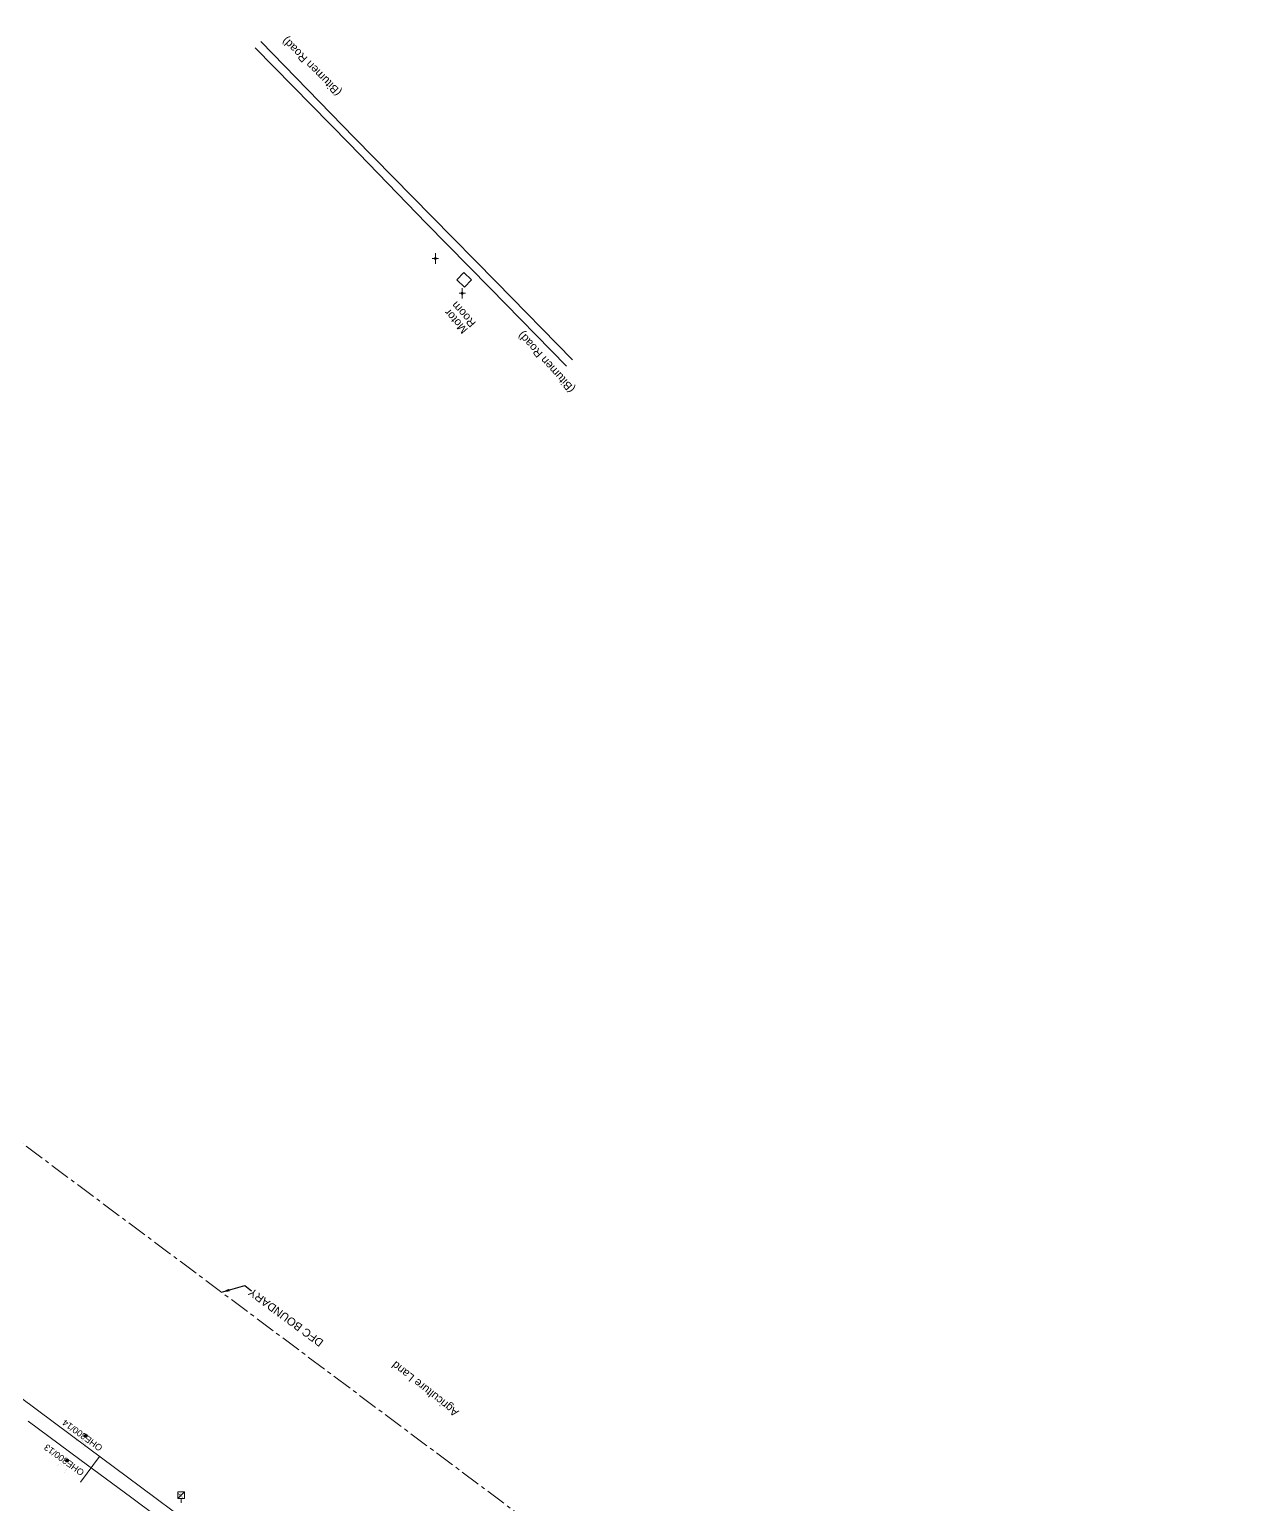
# Model space of a CAD drawing. Header units: metres. Extents: x 643730 to 647118, y 3378068 to 3380809.
# Drawn here: x 644459.1 to 644839.7, y 3380026.9 to 3380487.7 of the extents above; entities that cross this region are included whole.
import ezdxf
from ezdxf.enums import TextEntityAlignment as Align

# ---------------------------------------------------------------- set-up
doc = ezdxf.new("R2010")
doc.units = ezdxf.units.M
doc.header["$MEASUREMENT"] = 0
doc.linetypes.add('CENTER', pattern=[2, 1.25, -0.25, 0.25, -0.25])
for name, color, linetype, lineweight in [('Bore', 8, 'Continuous', 0), ('Commercial Building Pucca', 251, 'Continuous', 0), ('DFCC BOUNDARY', 6, 'CENTER', 0), ('Existing Chainage', 7, 'Continuous', 0), ('Existing IR Track', 143, 'Continuous', 0), ('OHE MAST', 8, 'Continuous', 0), ('Side Details', 251, 'Continuous', 0), ('Subroad Edge', 34, 'Continuous', 0), ('Text', 251, 'Continuous', 0), ('WL', 7, 'Continuous', 0)]:
    doc.layers.add(name, color=color, linetype=linetype, lineweight=lineweight)
doc.styles.add('CUT-FILL', font='cut-fill.shx', dxfattribs={"height": 2})
doc.styles.get("Standard").update_dxf_attribs({"font": 'arial.ttf'})
doc.styles.add('Text', font='arial.ttf', dxfattribs={"height": 2})
doc.dimstyles.new('ISO-25', dxfattribs={"dimtxt": 2.5, "dimasz": 2.5, "dimexe": 1.25, "dimexo": 0.625, "dimtad": 1, "dimtxsty": 'Standard', "dimcen": 2.5, "dimadec": 0, "dimazin": 0, "dimtfac": 1, "dimtmove": 0, "dimatfit": 3, "dimfxl": 1, "dimarcsym": 0})

# ---------------------------------------------------------------- blocks, each defined once
blk = doc.blocks.new('BORE')
at = {"ltscale": 0.5}
for q in [(-0.99, 0), (0, 1.64), (0.99, 0), (0, -1.64)]:
    blk.add_line((0, 0), q, dxfattribs=at)
blk.add_circle((0, 0), 0.328, dxfattribs=at)
blk = doc.blocks.new('WL')
at = {"layer": 'WL'}
for p, q in [((1.07, 3.42), (-1.06, 3.42)), ((-1.06, 3.42), (-1.06, 1.29)), ((-1.06, 1.29), (1.07, 1.29)), ((0, 1.29), (0, 0)), ((1.07, 1.29), (1.07, 3.42))]:
    blk.add_line(p, q, dxfattribs=at)
at = {"layer": 'WL', "flags": 128}
blk.add_lwpolyline([(-1.06, 1.29), (1.07, 3.42)], dxfattribs=at)
at = {"layer": 'WL', "char_height": 0.739, "attachment_point": 7, "rotation": 180, "line_spacing_factor": 0.6, "style": 'CUT-FILL'}
for s, insert in [('W', (-0.02, 2.94)), ('L', (0.5, 1.93))]:
    blk.add_mtext(s, dxfattribs=dict(at, insert=insert))
blk = doc.blocks.new('OHE MAST')
h = blk.add_hatch(color=256)
edge = h.paths.add_edge_path()
edge.add_arc((0, 0), 0.514, 0, 360)
at = {"const_width": 0.01, "flags": 128}
for points in [[(1.5, 3.5), (1.5, 2), (-1.5, 2), (-1.5, 3.5)], [(0, 2), (0, 0)]]:
    blk.add_lwpolyline(points, dxfattribs=at)
blk.add_circle((0, 0), 0.514)

msp = doc.modelspace()

# ---------------------------------------------------------------- linework, layer by layer
at = {"layer": 'Commercial Building Pucca', "linetype": 'Continuous', "flags": 128}
msp.add_lwpolyline([(644594.6406, 3380411.7854), (644592.4587, 3380409.4772), (644594.8333, 3380407.127), (644597.0157, 3380409.4358), (644594.6406, 3380411.7854)], close=True, dxfattribs=at)
at = {"layer": 'DFCC BOUNDARY', "ltscale": 5, "flags": 128}
msp.add_lwpolyline([(644839.659, 3379853.9203), (644799.5441, 3379883.7664), (644759.067, 3379913.46), (644719.0126, 3379943.3882), (644639.0378, 3380003.3297), (644599.0819, 3380033.3284), (644479.0036, 3380123.1209), (644438.8282, 3380153.1361), (644398.771, 3380183.0605), (644358.6681, 3380212.8501), (644198.015, 3380332.0525), (644157.8811, 3380361.8733), (644117.7416, 3380391.7282), (644077.6627, 3380421.6234), (644038.4538, 3380451.287), (644001.034, 3380484.6868), (644003.2264, 3380487.6601)], dxfattribs=at)
at = {"layer": 'Existing Chainage', "color": 7, "linetype": 'Continuous', "lineweight": 13, "flags": 128}
msp.add_lwpolyline([(644474.9608, 3380033.8866), (644480.9276, 3380041.9114)], dxfattribs=at)
at = {"layer": 'Existing IR Track', "flags": 128}
for points in [[(644508.8176, 3380021.1786), (644493.7169, 3380032.4019), (644477.4565, 3380044.4923), (644461.0875, 3380056.6633), (644446.3956, 3380067.6012)], [(644506.1779, 3380017.6262), (644490.9801, 3380028.9099), (644474.7866, 3380040.8979), (644458.5882, 3380052.8895)]]:
    msp.add_lwpolyline(points, dxfattribs=at)
at = {"layer": 'Subroad Edge', "linetype": 'Continuous', "flags": 128}
for points in [[(644531.2348, 3380483.8861), (644560.5798, 3380453.7849), (644584.6479, 3380429.2473), (644604.7653, 3380408.8801), (644628.6245, 3380384.4638)], [(644529.4738, 3380481.8885), (644558.8731, 3380452.0551), (644582.9426, 3380427.1406), (644602.8669, 3380406.9041), (644626.6856, 3380382.437)]]:
    msp.add_lwpolyline(points, dxfattribs=at)

# ---------------------------------------------------------------- block references
at = {"layer": 'Bore', "linetype": 'Continuous'}
for p in [(644585.772, 3380416.137), (644594.168, 3380405.24)]:
    msp.add_blockref('BORE', p, dxfattribs=at)
at = {"layer": 'OHE MAST', "color": 2, "rotation": 143.3908318566117}
for p in [(644476.624, 3380048.287), (644470.788, 3380040.573)]:
    msp.add_blockref('OHE MAST', p, dxfattribs=at)
at = {"layer": 'WL', "linetype": 'Continuous'}
msp.add_blockref('WL', (644506.38, 3380027.413), dxfattribs=at)

# ---------------------------------------------------------------- texts
at = {"layer": 'DFCC BOUNDARY', "linetype": 'Continuous', "ltscale": 5}
msp.add_text('DFC BOUNDARY', height=2.5, rotation=143.5, dxfattribs=at).set_placement((644527.881, 3380093.5968), align=Align.MIDDLE_RIGHT)
at = {"layer": 'OHE MAST'}
for s, p in [('OHE300/14', (644470.2589, 3380053.5771)), ('OHE300/13', (644464.5416, 3380045.8772))]:
    msp.add_text(s, height=2, rotation=144, dxfattribs=at).set_placement(p, align=Align.RIGHT)
at = {"layer": 'Side Details'}
msp.add_text('Agriculture Land', height=2.5, rotation=141.549077, dxfattribs=at).set_placement((644593.2955, 3380056.0348))
at = {"layer": 'Subroad Edge', "linetype": 'Continuous', "style": 'Text'}
for rotation, p in [(135.020398, (644556.6351, 3380468.31)), (132.215416, (644629.5085, 3380375.4923))]:
    msp.add_text('(Bitumen Road)', height=2.5, rotation=rotation, dxfattribs=at).set_placement(p)
at = {"layer": 'Text', "style": 'Text'}
for s, p in [('Room', (644598.6082, 3380396.0275)), ('Motor', (644596.0697, 3380393.9756))]:
    msp.add_text(s, height=2.5, rotation=131.702815, dxfattribs=at).set_placement(p)

# ---------------------------------------------------------------- leaders
at = {"layer": 'DFCC BOUNDARY', "linetype": 'Continuous', "lineweight": 0, "ltscale": 5}
msp.add_leader([(644519.046, 3380093.1779), (644526.2765, 3380095.2547), (644528.3722, 3380093.5773)], dimstyle='ISO-25', override={"dimtxt": 3, "dimtad": 0, "dimdec": 3, "dimzin": 2, "dimtdec": 3}, dxfattribs=at)

doc.saveas('drawing.dxf')
